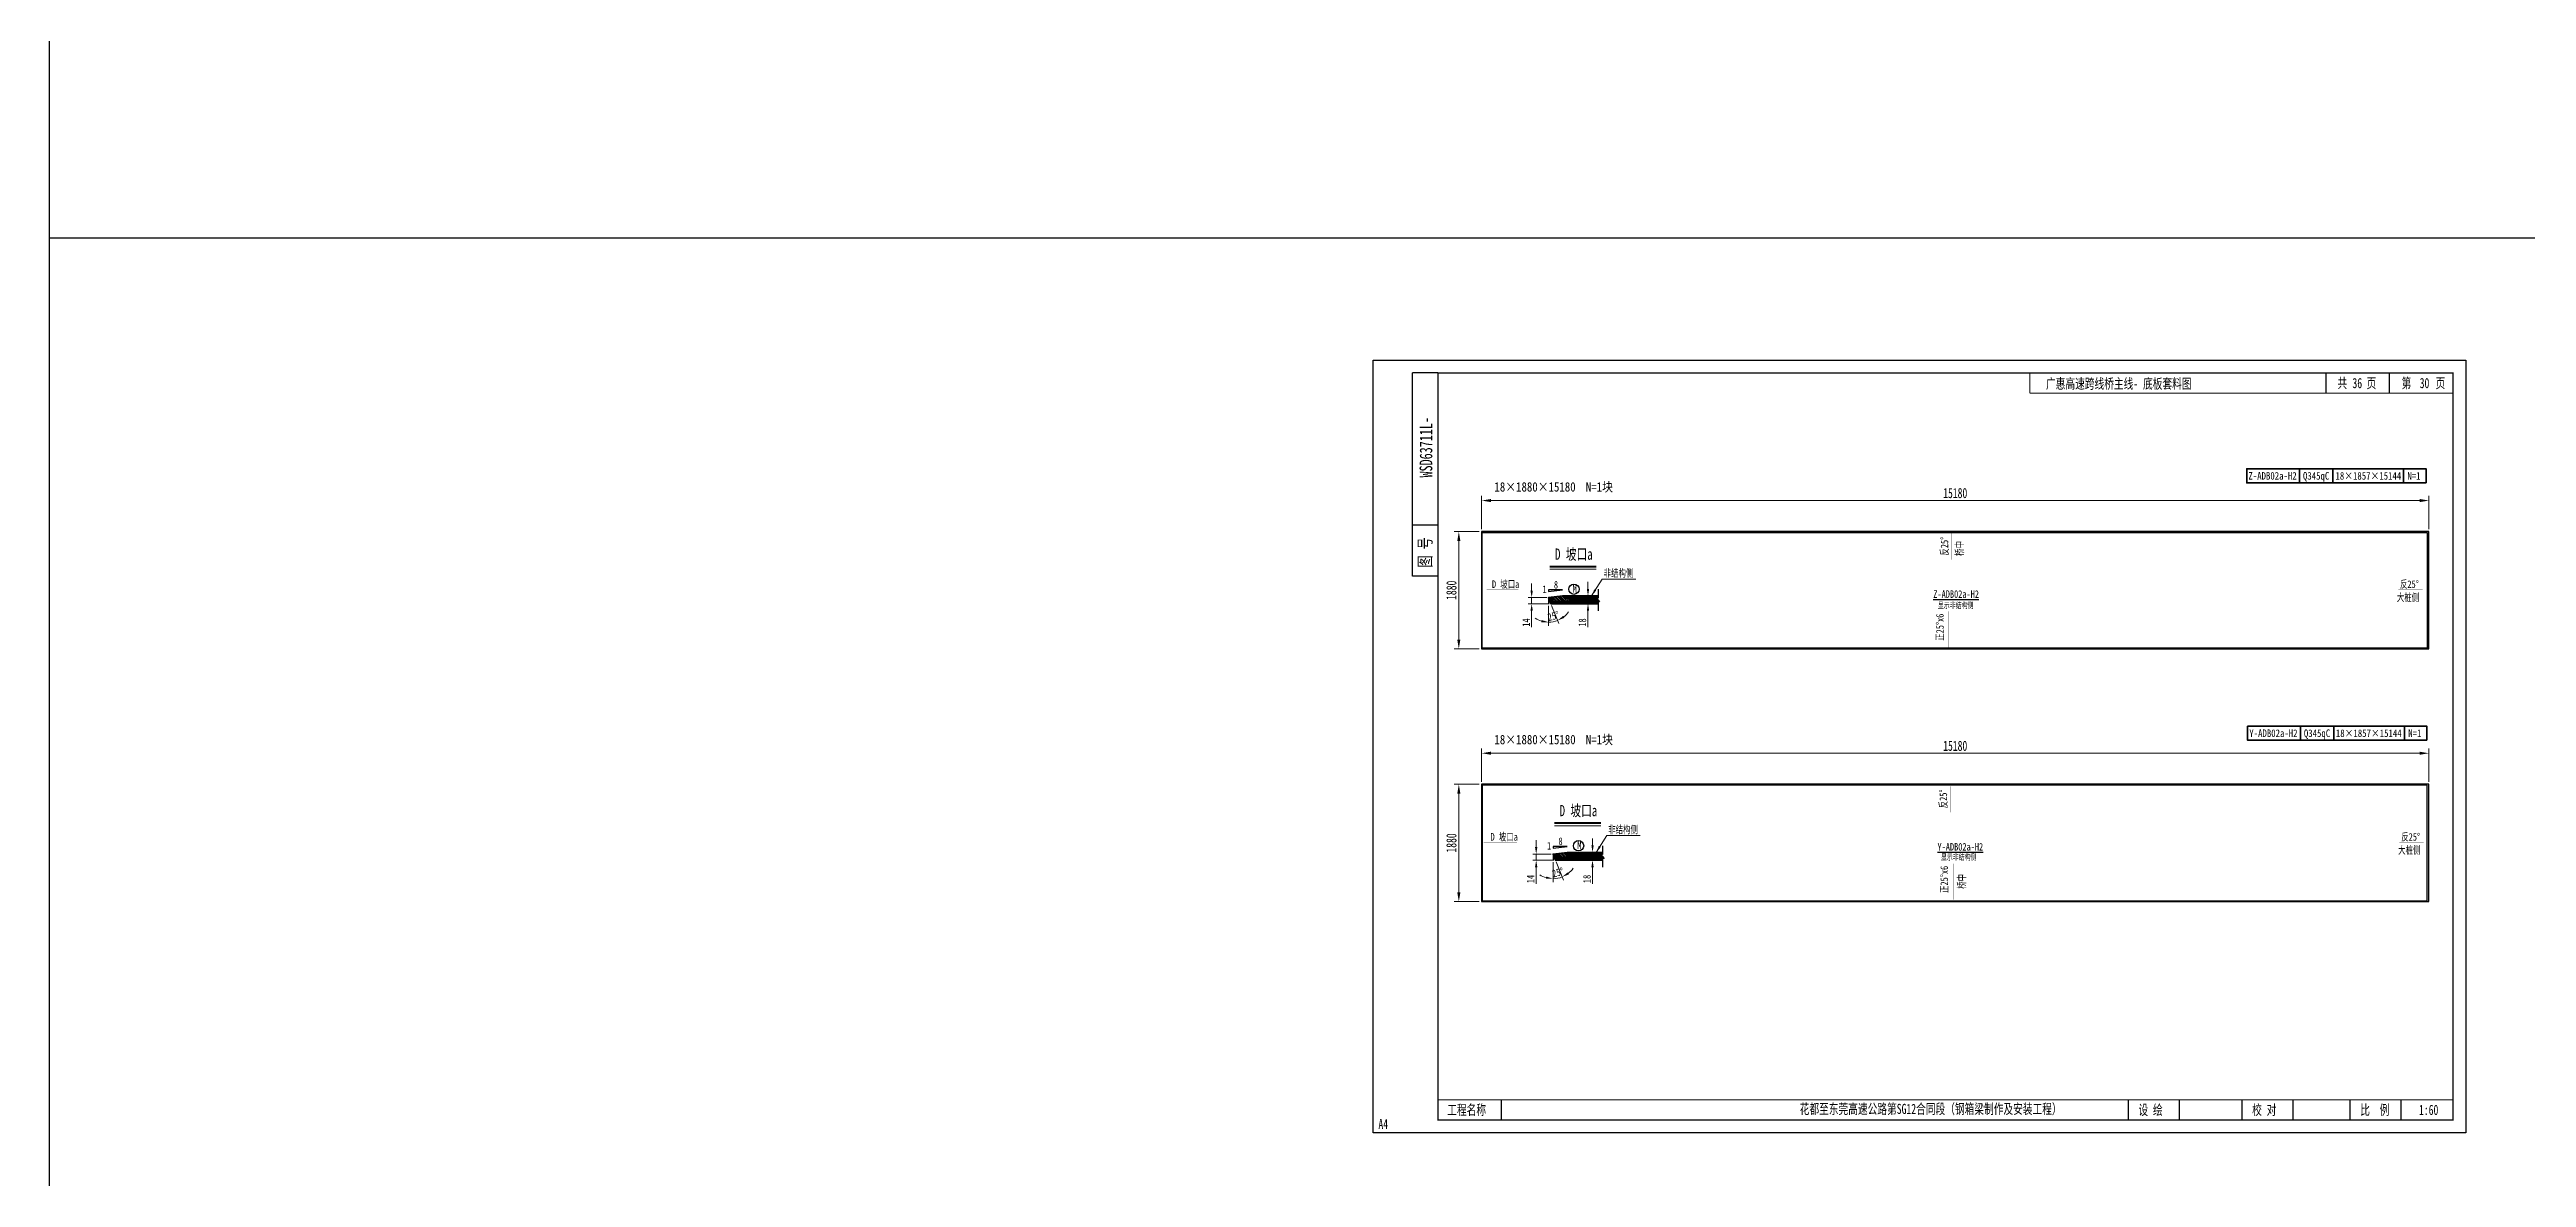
# Model space of a CAD drawing. Extents: x 1629247 to 2251351, y -601856 to -65897.
# Drawn here: x 2065548 to 2105240, y -356001 to -337922 of the extents above; entities that cross this region are included whole.
import ezdxf
from ezdxf.enums import TextEntityAlignment as Align

# ---------------------------------------------------------------- set-up
doc = ezdxf.new("R2010")
doc.units = 0
doc.header["$LTSCALE"] = 2
doc.header["$MEASUREMENT"] = 0
doc.header["$PDMODE"] = 35
doc.header["$PDSIZE"] = 50
doc.linetypes.add('PHANTOM', pattern=[63.5, 31.75, -6.35, 6.35, -6.35, 6.35, -6.35])
doc.layers.get('0').update_dxf_attribs({"linetype": 'CONTINUOUS'})
doc.layers.get('Defpoints').update_dxf_attribs({"linetype": 'CONTINUOUS'})
for name, color, linetype, lineweight in [('1图框轮廓', 7, 'CONTINUOUS', 35), ('文字层', 4, 'CONTINUOUS', 13), ('标注层', 3, 'CONTINUOUS', 13)]:
    doc.layers.add(name, color=color, linetype=linetype, lineweight=lineweight)
doc.layers.add('A3', color=7, linetype='CONTINUOUS')
doc.styles.add('仿宋', font='仿宋_GB2312_1.ttf', dxfattribs={"width": 0.7})
doc.dimstyles.new('标准标注样式-45', dxfattribs={"dimscale": 45, "dimtxt": 2.7, "dimasz": 2.5, "dimexe": 1.25, "dimexo": 0.625, "dimtad": 1, "dimdec": 0, "dimdsep": 46, "dimtxsty": '仿宋', "dimcen": 2.5, "dimclrd": 3, "dimclre": 3, "dimclrt": 4, "dimazin": 0, "dimtfac": 1, "dimtdec": 0, "dimtmove": 0, "dimatfit": 3, "dimfxl": 1.25, "dimlwd": 13, "dimlwe": 13, "dimarcsym": 0})
doc.dimstyles.new('标准标注样式-60', dxfattribs={"dimscale": 60, "dimtxt": 2.7, "dimasz": 2.5, "dimexe": 1.25, "dimexo": 0.625, "dimtad": 1, "dimdec": 0, "dimdsep": 46, "dimtxsty": '仿宋', "dimcen": 2.5, "dimclrd": 3, "dimclre": 3, "dimclrt": 4, "dimazin": 0, "dimtfac": 1, "dimtdec": 0, "dimtmove": 0, "dimatfit": 3, "dimfxl": 1.25, "dimlwd": 13, "dimlwe": 13, "dimarcsym": 0})

# ---------------------------------------------------------------- blocks, each defined once
blk = doc.blocks.new('*D563')
at = {"color": 3, "lineweight": 13, "ltscale": 3}
for p, q in [((2089568, -346837), (2089568, -347157)), ((2089618, -346831), (2089736, -347124))]:
    blk.add_line(p, q, dxfattribs=at)
at = {"color": 3, "linetype": 'ByBlock', "lineweight": 13, "ltscale": 3}
for start, end in [(237.169, 253.5845), (270, 292), (308.4155, 324.831)]:
    blk.add_arc((2089568, -346707), 394, start, end, dxfattribs=at)
at = {"color": 3, "ltscale": 3}
for points in [[(2089459, -347066), (2089453, -347103), (2089568, -347101)], [(2089822, -347032), (2089803, -346999), (2089715, -347072)]]:
    blk.add_solid(points, dxfattribs=at)
at = {"layer": 'Defpoints', "color": 0, "ltscale": 3}
for p in [(2089568, -346707), (2089568, -346710), (2089568, -346809), (2089607, -346805), (2089618, -347098)]:
    blk.add_point(p, dxfattribs=at)
at = {"color": 4, "ltscale": 3, "insert": (2089646, -347002), "char_height": 121.5, "attachment_point": 5, "rotation": 14.8681, "style": '仿宋'}
blk.add_mtext('25%%D', dxfattribs=at)
blk = doc.blocks.new('*D564')
at = {"color": 3, "linetype": 'ByBlock', "lineweight": 13, "ltscale": 3}
for p, q in [((2090201, -346566), (2090201, -346454)), ((2090201, -346679), (2090201, -346805)), ((2090201, -346917), (2090201, -347181))]:
    blk.add_line(p, q, dxfattribs=at)
at = {"color": 3, "lineweight": 13, "ltscale": 3}
for p, q in [((2090206, -346679), (2090257, -346679)), ((2090206, -346805), (2090257, -346805))]:
    blk.add_line(p, q, dxfattribs=at)
at = {"color": 3, "ltscale": 3}
for points in [[(2090182, -346566), (2090220, -346566), (2090201, -346679)], [(2090182, -346917), (2090220, -346917), (2090201, -346805)]]:
    blk.add_solid(points, dxfattribs=at)
at = {"layer": 'Defpoints', "color": 0, "ltscale": 3}
for p in [(2090178, -346679), (2090178, -346805), (2090201, -346805)]:
    blk.add_point(p, dxfattribs=at)
at = {"color": 4, "ltscale": 3, "insert": (2090112, -347105), "char_height": 121.5, "attachment_point": 5, "rotation": 90, "style": '仿宋'}
blk.add_mtext('18', dxfattribs=at)
blk = doc.blocks.new('*D565')
at = {"color": 3, "linetype": 'ByBlock', "lineweight": 13, "ltscale": 3}
for p, q in [((2089298, -346594), (2089298, -346482)), ((2089298, -346707), (2089298, -346805)), ((2089298, -346917), (2089298, -347181))]:
    blk.add_line(p, q, dxfattribs=at)
at = {"color": 3, "lineweight": 13, "ltscale": 3}
for p, q in [((2089539, -346707), (2089242, -346707)), ((2089579, -346805), (2089242, -346805))]:
    blk.add_line(p, q, dxfattribs=at)
at = {"color": 3, "ltscale": 3}
for points in [[(2089279, -346594), (2089317, -346594), (2089298, -346707)], [(2089279, -346917), (2089317, -346917), (2089298, -346805)]]:
    blk.add_solid(points, dxfattribs=at)
at = {"layer": 'Defpoints', "color": 0, "ltscale": 3}
for p in [(2089298, -346805), (2089568, -346707), (2089607, -346805)]:
    blk.add_point(p, dxfattribs=at)
at = {"color": 4, "ltscale": 3, "insert": (2089209, -347106), "char_height": 121.5, "attachment_point": 5, "rotation": 90, "style": '仿宋'}
blk.add_mtext('14', dxfattribs=at)
blk = doc.blocks.new('*D569')
at = {"color": 3, "lineweight": 13, "ltscale": 3}
for p, q in [((2089641, -350948), (2089641, -351268)), ((2089691, -350942), (2089809, -351235))]:
    blk.add_line(p, q, dxfattribs=at)
at = {"color": 3, "linetype": 'ByBlock', "lineweight": 13, "ltscale": 3}
for start, end in [(237.169, 253.5845), (270, 292), (308.4155, 324.831)]:
    blk.add_arc((2089641, -350818), 394, start, end, dxfattribs=at)
at = {"color": 3, "ltscale": 3}
for points in [[(2089532, -351177), (2089527, -351214), (2089641, -351212)], [(2089895, -351143), (2089876, -351110), (2089788, -351183)]]:
    blk.add_solid(points, dxfattribs=at)
at = {"layer": 'Defpoints', "color": 0, "ltscale": 3}
for p in [(2089641, -350818), (2089641, -350821), (2089641, -350920), (2089680, -350916), (2089691, -351209)]:
    blk.add_point(p, dxfattribs=at)
at = {"color": 4, "ltscale": 3, "insert": (2089719, -351113), "char_height": 121.5, "attachment_point": 5, "rotation": 14.8681, "style": '仿宋'}
blk.add_mtext('25%%D', dxfattribs=at)
blk = doc.blocks.new('*D570')
at = {"color": 3, "linetype": 'ByBlock', "lineweight": 13, "ltscale": 3}
for p, q in [((2090274, -350677), (2090274, -350565)), ((2090274, -350790), (2090274, -350916)), ((2090274, -351028), (2090274, -351292))]:
    blk.add_line(p, q, dxfattribs=at)
at = {"color": 3, "lineweight": 13, "ltscale": 3}
for p, q in [((2090279, -350790), (2090330, -350790)), ((2090279, -350916), (2090330, -350916))]:
    blk.add_line(p, q, dxfattribs=at)
at = {"color": 3, "ltscale": 3}
for points in [[(2090255, -350677), (2090293, -350677), (2090274, -350790)], [(2090255, -351028), (2090293, -351028), (2090274, -350916)]]:
    blk.add_solid(points, dxfattribs=at)
at = {"layer": 'Defpoints', "color": 0, "ltscale": 3}
for p in [(2090251, -350790), (2090251, -350916), (2090274, -350916)]:
    blk.add_point(p, dxfattribs=at)
at = {"color": 4, "ltscale": 3, "insert": (2090185, -351216), "char_height": 121.5, "attachment_point": 5, "rotation": 90, "style": '仿宋'}
blk.add_mtext('18', dxfattribs=at)
blk = doc.blocks.new('*D571')
at = {"color": 3, "lineweight": 13, "ltscale": 3}
for p, q in [((2089613, -350818), (2089315, -350818)), ((2089652, -350916), (2089315, -350916))]:
    blk.add_line(p, q, dxfattribs=at)
at = {"color": 3, "linetype": 'ByBlock', "lineweight": 13, "ltscale": 3}
for p, q in [((2089371, -350705), (2089371, -350593)), ((2089371, -350818), (2089371, -350916)), ((2089371, -351028), (2089371, -351292))]:
    blk.add_line(p, q, dxfattribs=at)
at = {"color": 3, "ltscale": 3}
for points in [[(2089352, -350705), (2089390, -350705), (2089371, -350818)], [(2089352, -351028), (2089390, -351028), (2089371, -350916)]]:
    blk.add_solid(points, dxfattribs=at)
at = {"layer": 'Defpoints', "color": 0, "ltscale": 3}
for p in [(2089641, -350818), (2089371, -350916), (2089680, -350916)]:
    blk.add_point(p, dxfattribs=at)
at = {"color": 4, "ltscale": 3, "insert": (2089282, -351217), "char_height": 121.5, "attachment_point": 5, "rotation": 90, "style": '仿宋'}
blk.add_mtext('14', dxfattribs=at)
blk = doc.blocks.new('*D657')
at = {"color": 3, "lineweight": 13, "ltscale": 3}
for p, q in [((2088496, -345611), (2088496, -345076)), ((2103676, -345611), (2103676, -345076))]:
    blk.add_line(p, q, dxfattribs=at)
at = {"color": 3, "linetype": 'ByBlock', "lineweight": 13, "ltscale": 3}
blk.add_line((2103526, -345151), (2088646, -345151), dxfattribs=at)
at = {"color": 3, "ltscale": 3}
for points in [[(2088646, -345126), (2088646, -345176), (2088496, -345151)], [(2103526, -345126), (2103526, -345176), (2103676, -345151)]]:
    blk.add_solid(points, dxfattribs=at)
at = {"layer": 'Defpoints', "color": 0, "ltscale": 3}
for p in [(2088496, -345151), (2088496, -345649), (2103676, -345649)]:
    blk.add_point(p, dxfattribs=at)
at = {"color": 4, "ltscale": 3, "insert": (2096086, -345032), "char_height": 162, "attachment_point": 5, "style": '仿宋'}
blk.add_mtext('15180', dxfattribs=at)
blk = doc.blocks.new('*D658')
at = {"color": 3, "lineweight": 13, "ltscale": 3}
for p, q in [((2088459, -345649), (2088056, -345649)), ((2088459, -347529), (2088056, -347529))]:
    blk.add_line(p, q, dxfattribs=at)
at = {"color": 3, "linetype": 'ByBlock', "lineweight": 13, "ltscale": 3}
blk.add_line((2088131, -345799), (2088131, -347379), dxfattribs=at)
at = {"color": 3, "ltscale": 3}
for points in [[(2088106, -345799), (2088156, -345799), (2088131, -345649)], [(2088106, -347379), (2088156, -347379), (2088131, -347529)]]:
    blk.add_solid(points, dxfattribs=at)
at = {"layer": 'Defpoints', "color": 0, "ltscale": 3}
for p in [(2088496, -345649), (2088131, -347529), (2088496, -347529)]:
    blk.add_point(p, dxfattribs=at)
at = {"color": 4, "ltscale": 3, "insert": (2088013, -346589), "char_height": 162, "attachment_point": 5, "rotation": 90, "style": '仿宋'}
blk.add_mtext('1880', dxfattribs=at)
blk = doc.blocks.new('tukuangA4-')
at = {"layer": 'A3'}
for p, q in [((537, 7565), (537, 10327)), ((882, 10327), (537, 10327)), ((12951, 10051), (12951, 10327)), ((13814, 10051), (13814, 10327)), ((882, 8256), (537, 8256)), ((882, 7565), (537, 7565)), ((1745, 173), (1745, 449)), ((10266, 173), (10266, 449)), ((10957, 173), (10957, 449)), ((11811, 173), (11811, 449)), ((12502, 173), (12502, 449)), ((13280, 173), (13280, 449)), ((13971, 173), (13971, 449))]:
    blk.add_line(p, q, dxfattribs=at)
blk.add_lwpolyline([(14850, 10500), (14850, 0), (0, 0), (0, 10500)], close=True, dxfattribs=at)
for points, const_width in [([(882, 10327), (14677, 10327), (14677, 173), (882, 173), (882, 10327)], 17.3), ([(8927, 10051), (8927, 10327)], 13.8), ([(8927, 10051), (14677, 10051)], 13.8), ([(882, 449), (14677, 449)], 13.8)]:
    blk.add_lwpolyline(points, dxfattribs=dict(at, const_width=const_width))
at = {"layer": 'A3', "color": 7, "linetype": 'Continuous', "style": '仿宋', "width": 0.7}
for s, p in [('共    页', (13106, 10120)), ('第     页', (13977, 10120)), ('工程名称', (1009, 242)), ('花都至东莞高速公路第SG12合同段（钢箱梁制作及安装工程）', (5798, 255)), ('设 绘', (10401, 242)), ('校 对', (11946, 242)), ('比  例', (13415, 242))]:
    blk.add_text(s, height=138.1, dxfattribs=at).set_placement(p)
blk.add_text('WSD63711L-', height=172.6, rotation=90, dxfattribs=at).set_placement((806, 9316), align=Align.CENTER)
blk.add_text('图 号', height=172.6, rotation=90, dxfattribs=at).set_placement((793, 7681))
blk.add_text('A4', height=138.1, dxfattribs=at).set_placement((139, 50), align=Align.CENTER)
blk = doc.blocks.new('*D659')
at = {"color": 3, "lineweight": 13, "ltscale": 3}
for p, q in [((2088496, -349662), (2088496, -349126)), ((2103676, -349662), (2103676, -349126))]:
    blk.add_line(p, q, dxfattribs=at)
at = {"color": 3, "linetype": 'ByBlock', "lineweight": 13, "ltscale": 3}
blk.add_line((2103526, -349201), (2088646, -349201), dxfattribs=at)
at = {"color": 3, "ltscale": 3}
for points in [[(2088646, -349176), (2088646, -349226), (2088496, -349201)], [(2103526, -349176), (2103526, -349226), (2103676, -349201)]]:
    blk.add_solid(points, dxfattribs=at)
at = {"layer": 'Defpoints', "color": 0, "ltscale": 3}
for p in [(2088496, -349201), (2088496, -349699), (2103676, -349699)]:
    blk.add_point(p, dxfattribs=at)
at = {"color": 4, "ltscale": 3, "insert": (2096086, -349083), "char_height": 162, "attachment_point": 5, "style": '仿宋'}
blk.add_mtext('15180', dxfattribs=at)
blk = doc.blocks.new('*D660')
at = {"color": 3, "lineweight": 13, "ltscale": 3}
for p, q in [((2088459, -349699), (2088056, -349699)), ((2088459, -351579), (2088056, -351579))]:
    blk.add_line(p, q, dxfattribs=at)
at = {"color": 3, "linetype": 'ByBlock', "lineweight": 13, "ltscale": 3}
blk.add_line((2088131, -349849), (2088131, -351429), dxfattribs=at)
at = {"color": 3, "ltscale": 3}
for points in [[(2088106, -349849), (2088156, -349849), (2088131, -349699)], [(2088106, -351429), (2088156, -351429), (2088131, -351579)]]:
    blk.add_solid(points, dxfattribs=at)
at = {"layer": 'Defpoints', "color": 0, "ltscale": 3}
for p in [(2088496, -349699), (2088131, -351579), (2088496, -351579)]:
    blk.add_point(p, dxfattribs=at)
at = {"color": 4, "ltscale": 3, "insert": (2088013, -350639), "char_height": 162, "attachment_point": 5, "rotation": 90, "style": '仿宋'}
blk.add_mtext('1880', dxfattribs=at)

msp = doc.modelspace()

# ---------------------------------------------------------------- hatches: boundary and pattern name
at = {"layer": '标注层', "linetype": 'PHANTOM'}
h = msp.add_hatch(dxfattribs=at)
h.set_pattern_fill('ANSI31', color=8, scale=150, style=0)
h.set_pattern_definition([(315, (2089567.519, -346678.975), (-13.25825, -13.25825), [])])
h.paths.add_polyline_path([(2089791.5, -346679), (2089567.5, -346707), (2089607.1, -346805), (2090361.7, -346805), (2090361.7, -346775.3), (2090387.9, -346775.3), (2090335.4, -346715.3), (2090361.7, -346715.3), (2090361.7, -346679)])
h = msp.add_hatch(dxfattribs=at)
h.set_pattern_fill('ANSI31', color=8, scale=150, style=0)
h.set_pattern_definition([(315, (2089640.664, -350789.924), (-13.25825, -13.25825), [])])
h.paths.add_polyline_path([(2089864.7, -350789.9), (2089640.7, -350817.9), (2089680.3, -350915.9), (2090434.8, -350915.9), (2090434.8, -350886.2), (2090461.1, -350886.2), (2090408.6, -350826.2), (2090434.8, -350826.2), (2090434.8, -350789.9)])

# ---------------------------------------------------------------- linework, layer by layer
at = {"color": 8, "ltscale": 3}
msp.add_line((2065547.6, -340941.2), (2251350.7, -340941.2), dxfattribs=at)
at = {"color": 7, "ltscale": 3}
for p, q in [((2089567.5, -346709.6), (2089567.5, -346808.8)), ((2089640.7, -350820.6), (2089640.7, -350919.7))]:
    msp.add_line(p, q, dxfattribs=at)
at = {"color": 8, "ltscale": 3}
for points in [[(2065547.6, -218566.9), (2251350.7, -218566.9), (2251350.7, -381335.8), (2065547.6, -381335.8)], [(2088496.4, -347528.7), (2103676.4, -347528.7), (2103676.4, -345648.7), (2088496.4, -345648.7)], [(2088496.4, -351579.2), (2103676.4, -351579.2), (2103676.4, -349699.2), (2088496.4, -349699.2)]]:
    msp.add_lwpolyline(points, close=True, dxfattribs=at)
at = {"color": 1}
for points in [[(2088506.4, -345661.7), (2103650.4, -345661.7), (2103650.4, -347518.7), (2088506.4, -347518.7)], [(2088506.4, -351569.2), (2103650.3, -351569.2), (2103650.3, -349712.2), (2088506.4, -349712.2)]]:
    msp.add_lwpolyline(points, close=True, dxfattribs=at)
at = {"color": 7, "ltscale": 3}
for points in [[(2089567.5, -346611.2), (2089791.5, -346583.2), (2089791.5, -346583.2), (2089567.5, -346583.2)], [(2089640.7, -350722.2), (2089864.7, -350694.2), (2089864.7, -350694.2), (2089640.7, -350694.2)]]:
    msp.add_lwpolyline(points, close=True, dxfattribs=at)
at = {"color": 7}
for points in [[(2090361.7, -346573.3), (2090361.7, -346715.3), (2090335.4, -346715.3), (2090387.9, -346775.3), (2090361.7, -346775.3), (2090361.7, -346917.3)], [(2090434.8, -350684.3), (2090434.8, -350826.2), (2090408.6, -350826.2), (2090461.1, -350886.2), (2090434.8, -350886.2), (2090434.8, -351028.2)]]:
    msp.add_lwpolyline(points, dxfattribs=at)
at = {"color": 3, "ltscale": 3}
for centre in [(2089976.6, -346572.2), (2090049.8, -350683.1)]:
    msp.add_circle(centre, 82.7, dxfattribs=at)
at = {"layer": '1图框轮廓', "color": 30, "ltscale": 3}
for p, q in [((2101602.1, -344642.2), (2101602.1, -344867.2)), ((2102136.6, -344867.2), (2102136.6, -344642.2)), ((2103271.1, -344642.2), (2103271.1, -344867.2)), ((2101616.4, -348767.5), (2101616.4, -348992.5)), ((2102150.9, -348992.5), (2102150.9, -348767.5)), ((2103285.4, -348767.5), (2103285.4, -348992.5))]:
    msp.add_line(p, q, dxfattribs=at)
for points in [[(2103631.1, -344867.2), (2100756.5, -344867.2), (2100756.5, -344642.2), (2103631.1, -344642.2)], [(2103645.4, -348992.5), (2100770.7, -348992.5), (2100770.7, -348767.5), (2103645.4, -348767.5)]]:
    msp.add_lwpolyline(points, close=True, dxfattribs=at)
at = {"layer": '1图框轮廓', "color": 1}
for points in [[(2090361.7, -346805), (2089607.1, -346805), (2089567.5, -346707), (2089791.5, -346679), (2090361.7, -346679)], [(2090434.8, -350915.9), (2089680.3, -350915.9), (2089640.7, -350817.9), (2089864.7, -350789.9), (2090434.8, -350789.9)]]:
    msp.add_lwpolyline(points, dxfattribs=at)
at = {"layer": '文字层', "lineweight": 50}
for p, q in [((2089590.6, -346206.5), (2090333.8, -346206.5)), ((2089663.7, -350317.5), (2090406.9, -350317.5))]:
    msp.add_line(p, q, dxfattribs=at)
at = {"layer": '文字层', "lineweight": 20}
for p, q in [((2089590.6, -346251.5), (2090333.8, -346251.5)), ((2089663.7, -350362.5), (2090406.9, -350362.5))]:
    msp.add_line(p, q, dxfattribs=at)
at = {"layer": '标注层', "color": 42}
for points in [[(2096031.4, -345670.3, 0, 25, 0), (2096031.4, -345745.1, 5, 5, 0), (2096031.4, -346099.7, 5, 5, 0)], [(2103580, -346577.1, 0, 25, 0), (2103505.2, -346577.1, 5, 5, 0), (2103184.3, -346577.1, 5, 5, 0)], [(2095981.7, -347518.7, 0, 25, 0), (2095981.7, -347443.9, 5, 5, 0), (2095981.7, -346927.9, 5, 5, 0)], [(2096012.2, -349720.7, 0, 25, 0), (2096012.2, -349795.5, 5, 5, 0), (2096012.2, -350150.2, 5, 5, 0)], [(2103600.8, -350627.5, 0, 25, 0), (2103526, -350627.5, 5, 5, 0), (2103205.2, -350627.5, 5, 5, 0)], [(2096050.5, -351561, 0, 25, 0), (2096050.5, -351486.2, 5, 5, 0), (2096050.5, -350970.2, 5, 5, 0)]]:
    msp.add_lwpolyline(points, format="xyseb", dxfattribs=at)
at = {"layer": '标注层', "color": 182}
msp.add_lwpolyline([(2088576.9, -346577.1, 0, 25, 0), (2088651.7, -346577.1, 5, 5, 0), (2089082.8, -346577.1, 5, 5, 0)], format="xyseb", dxfattribs=at)
at = {"layer": '标注层', "color": 5}
msp.add_lwpolyline([(2088522.8, -350627.5, 0, 25, 0), (2088597.6, -350627.5, 5, 5, 0), (2089061.3, -350627.5, 5, 5, 0)], format="xyseb", dxfattribs=at)

# ---------------------------------------------------------------- block references
at = {"color": 8, "xscale": 1.179310344858095, "yscale": 1.179310344799887, "zscale": 1.179310344827586}
msp.add_blockref('tukuangA4-', (2086756, -355283.4), dxfattribs=at)

# ---------------------------------------------------------------- texts
at = {"color": 7, "style": '仿宋', "width": 0.85}
for s, p in [('18×1880×15180', (2088701.9, -345006.7)), ('N=1块', (2090166.2, -345006.7)), ('N=1块', (2090166.2, -349057.1)), ('18×1880×15180', (2088701.9, -349057.1))]:
    msp.add_text(s, height=150, dxfattribs=at).set_placement(p)
for s, p in [('Z-ADB02a-H2', (2101170.8, -344754.7)), ('Q345qC', (2101869.4, -344754.7)), ('18×1857×15144', (2102706.2, -344754.7)), ('N=1 ', (2103472.2, -344754.7)), ('Y-ADB02a-H2', (2101185, -348880)), ('Q345qC', (2101883.7, -348880)), ('18×1857×15144', (2102712.9, -348880)), ('N=1 ', (2103486.5, -348880))]:
    msp.add_text(s, height=121.5, dxfattribs=at).set_placement(p, align=Align.MIDDLE_CENTER)
at = {"color": 6, "linetype": 'PHANTOM', "ltscale": 10, "style": '仿宋', "width": 0.7}
for s, p in [('%%UZ-ADB02a-H2', (2095734.6, -346710.6)), ('%%UY-ADB02a-H2', (2095801.8, -350761.1))]:
    msp.add_text(s, height=121.5, dxfattribs=at).set_placement(p)
at = {"color": 152, "linetype": 'PHANTOM', "ltscale": 10, "style": '仿宋', "width": 0.7}
for p in [(2095807.9, -346878.8), (2095856.3, -350913.7)]:
    msp.add_text('显示非结构侧', height=97.2, dxfattribs=at).set_placement(p)
at = {"layer": 'A3', "color": 6, "linetype": 'Continuous', "style": '仿宋', "width": 0.7}
msp.add_text('广惠高速跨线桥主线- 底板套料图', height=162.857, dxfattribs=at).set_placement((2097540.6, -343358.3))
at = {"layer": 'A3', "color": 1, "linetype": 'Continuous', "style": '仿宋', "width": 0.7}
for s, p in [('36', (2102451.2, -343349.2)), ('30', (2103528.4, -343349.2))]:
    msp.add_text(s, height=162.86, dxfattribs=at).set_placement(p)
at = {"layer": 'A3', "color": 7, "linetype": 'Continuous', "style": '仿宋', "width": 0.7}
msp.add_text('1:60', height=162.86, dxfattribs=at).set_placement((2103517.9, -354998.6))
at = {"layer": '文字层', "color": 1, "style": '仿宋', "width": 0.7}
for p in [(2089674.4, -346099.3), (2089747.5, -350210.3)]:
    msp.add_text('D 坡口a', height=180, dxfattribs=at).set_placement(p)
at = {"layer": '标注层', "color": 42, "style": '仿宋', "width": 0.7}
for s, p in [('反25%%D', (2095974.2, -346032.9)), ('桥中', (2096215.7, -346038.9)), ('正25%%Dx6', (2095901.1, -347398)), ('反25%%D', (2095955.1, -350083.3)), ('正25%%Dx6', (2095969.9, -351440.3)), ('桥中', (2096250, -351373.7))]:
    msp.add_text(s, height=121.5, rotation=90, dxfattribs=at).set_placement(p)
at = {"layer": '标注层', "color": 182, "style": '仿宋', "width": 0.7}
msp.add_text('D 坡口a', height=121.5, dxfattribs=at).set_placement((2088662.3, -346551.8))
at = {"layer": '标注层', "color": 4, "style": '仿宋', "width": 0.7}
for s, p in [('8', (2089654.7, -346560.8)), ('非结构侧', (2090451.7, -346374.5)), ('1', (2089471.2, -346633.8)), ('非结构侧', (2090524.9, -350485.4)), ('1', (2089544.4, -350744.7)), ('8', (2089727.9, -350671.8))]:
    msp.add_text(s, height=121.5, dxfattribs=at).set_placement(p)
at = {"layer": '标注层', "color": 2, "style": '仿宋', "width": 0.7}
for p in [(2089956.1, -346625.1), (2090029.3, -350736)]:
    msp.add_text('M', height=121.5, dxfattribs=at).set_placement(p)
at = {"layer": '标注层', "color": 42, "style": '仿宋', "width": 0.7}
for s, p in [('反25%%D', (2103213.1, -346551.8)), ('大桩侧', (2103162.7, -346764.6)), ('反25%%D', (2103234, -350602.3)), ('大桩侧', (2103183.6, -350815.1))]:
    msp.add_text(s, height=121.5, dxfattribs=at).set_placement(p)
at = {"layer": '标注层', "color": 5, "style": '仿宋', "width": 0.7}
msp.add_text('D 坡口a', height=121.5, dxfattribs=at).set_placement((2088639.2, -350602.3))

# ---------------------------------------------------------------- dimensions: what is measured, and where the dimension line sits
at = {"color": 8, "ltscale": 3}
for base, p1, p2, picture, middle in [((2088496.4, -345150.9), (2103676.4, -345648.7), (2088496.4, -345648.7), '*D657', (2096086.4, -345032.4)), ((2088496.4, -349201.4), (2103676.4, -349699.2), (2088496.4, -349699.2), '*D659', (2096086.4, -349082.9))]:
    dim = msp.add_linear_dim(base=base, p1=p1, p2=p2, dimstyle='标准标注样式-60', dxfattribs=at)
    dim.commit()
    dim.dimension.update_dxf_attribs({"geometry": picture, "text_midpoint": middle})
for base, p1, p2, picture, middle in [((2088131, -347528.7), (2088496.4, -345648.7), (2088496.4, -347528.7), '*D658', (2088012.5, -346588.7)), ((2088131, -351579.2), (2088496.4, -349699.2), (2088496.4, -351579.2), '*D660', (2088012.5, -350639.2))]:
    dim = msp.add_linear_dim(base=base, p1=p1, p2=p2, angle=90, dimstyle='标准标注样式-60', dxfattribs=at)
    dim.commit()
    dim.dimension.update_dxf_attribs({"geometry": picture, "text_midpoint": middle})
at = {"color": 7, "ltscale": 3}
for base, p1, p2, picture, middle in [((2089297.8, -346805), (2089567.5, -346707), (2089607.1, -346805), '*D565', (2089209, -347105.7)), ((2090201.1, -346805), (2090177.5, -346679), (2090177.5, -346805), '*D564', (2090112.2, -347105.5)), ((2089371, -350915.9), (2089640.7, -350817.9), (2089680.3, -350915.9), '*D571', (2089282.1, -351216.6)), ((2090274.2, -350915.9), (2090250.7, -350789.9), (2090250.7, -350915.9), '*D570', (2090185.4, -351216.4))]:
    dim = msp.add_linear_dim(base=base, p1=p1, p2=p2, angle=270, dimstyle='标准标注样式-45', override={"dimlfac": 0.142857}, dxfattribs=at)
    dim.commit()
    dim.dimension.update_dxf_attribs({"geometry": picture, "text_midpoint": middle})
for base, line1, line2, picture, middle in [((2089617.8, -347097.8), ((2089607.1, -346805), (2089567.5, -346707)), ((2089567.5, -346709.6), (2089567.5, -346808.8)), '*D563', (2089668.6, -347087.8)), ((2089691, -351208.7), ((2089680.3, -350915.9), (2089640.7, -350817.9)), ((2089640.7, -350820.6), (2089640.7, -350919.7)), '*D569', (2089741.8, -351198.7))]:
    dim = msp.add_angular_dim_2l(base=base, line1=line1, line2=line2, text='25%%D', dimstyle='标准标注样式-45', override={"dimadec": 0}, dxfattribs=at)
    dim.commit()
    dim.dimension.update_dxf_attribs({"geometry": picture, "text_midpoint": middle, "dimtype": 162})

# ---------------------------------------------------------------- leaders
for points in [[(2090257.3, -346679), (2090428.9, -346411.1), (2090965.3, -346411.1)], [(2090330.5, -350789.9), (2090502, -350522.1), (2091038.4, -350522.1)]]:
    msp.add_leader(points, dimstyle='标准标注样式-45', override={"dimgap": 0.625, "dimtad": 0}, dxfattribs=at)

doc.saveas('drawing.dxf')
